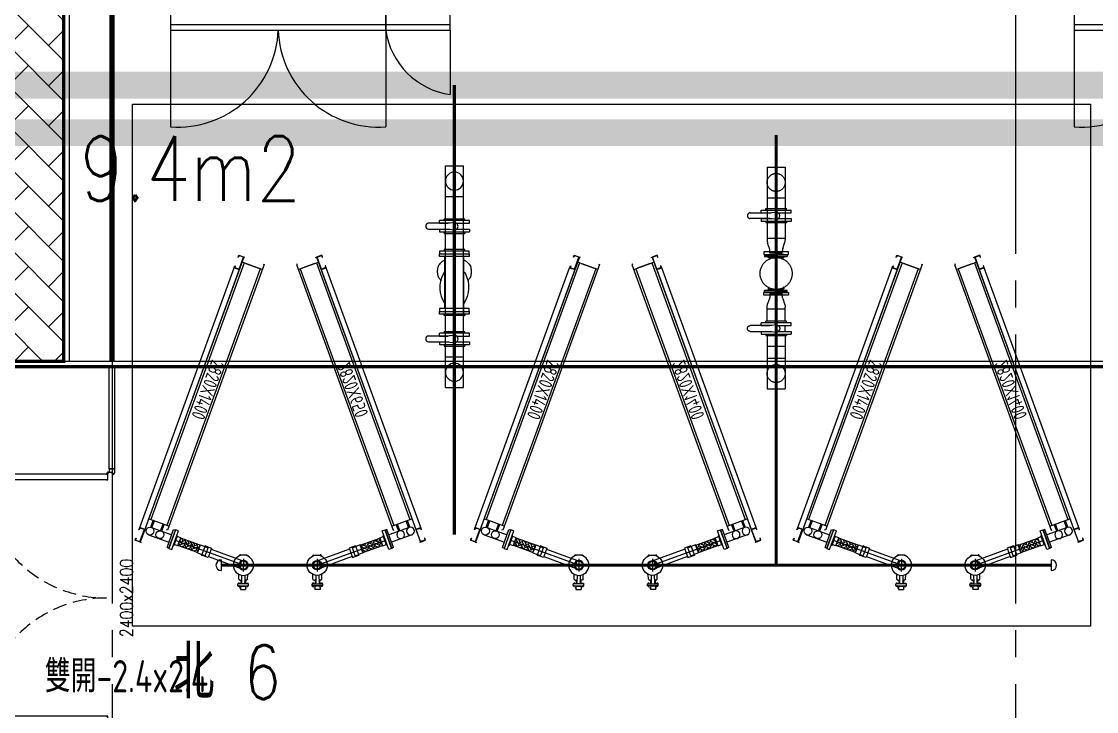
# Model space of a CAD drawing. Extents: x -18489 to 195597, y -1599 to 112111.
# Drawn here: x 7596 to 8595, y 8309 to 8951 of the extents above; entities that cross this region are included whole.
import ezdxf
from ezdxf.enums import TextEntityAlignment as Align

# ---------------------------------------------------------------- set-up
doc = ezdxf.new("R2010")
doc.units = 0
doc.header["$LTSCALE"] = 100
for name, pattern in [('188K-SM-03-F10-ARCH-PA-Y2257103$0$DASHED', [19.05, 12.7, -6.35]), ('188K-SM-07-F10-MECH-CR PIPE-Y2257103$0$XFM1Q20-200k$0$CENTER', [2, 1.25, -0.25, 0.25, -0.25]), ('X-S-FAB-L10$0$COL-CEN-LIN', [3.25, 2.5, -0.25, 0.25, -0.25])]:
    doc.linetypes.add(name, pattern=pattern)
for name, color, linetype in [('188K-SM-03-F10-ARCH-PA-Y2257103$0$K-0-Door-TXT', 53, 'Continuous'), ('188K-SM-03-F10-ARCH-PA-Y2257103$0$K-AREA', 53, 'Continuous'), ('188K-SM-03-F10-ARCH-PA-Y2257103$0$K-Divider-7.5', 53, 'Continuous'), ('188K-SM-03-F10-ARCH-PA-Y2257103$0$K-Door', 53, 'Continuous'), ('188K-SM-03-F10-ARCH-PA-Y2257103$0$K-P1S-2.5-單抗', 53, 'Continuous'), ('188K-SM-03-F10-ARCH-PA-Y2257103$0$K-P1S-4.2-單抗', 53, 'Continuous'), ('188K-SM-03-F10-ARCH-PA-Y2257103$0$K-P2D-4.2-雙抗', 53, 'Continuous'), ('188K-SM-03-F10-ARCH-PA-Y2257103$0$K-庫板天花-2.4', 53, 'Continuous'), ('188K-SM-03-F10-ELEC-EQ-Y2257103$0$E-PANEL', 255, 'Continuous'), ('188K-SM-07-F10-MECH-CR PIPE-Y2257103$0$00_AC_CHS_12℃', 4, 'Continuous'), ('188K-SM-07-F10-MECH-CR PIPE-Y2257103$0$00_AC_CHS_20℃', 3, 'Continuous'), ('188K-SM-07-F10-MECH-CR PIPE-Y2257103$0$00_DCC', 7, 'Continuous'), ('188K-SM-07-F10-MECH-CR PIPE-Y2257103$0$00_閥站分組', 1, 'Continuous'), ('188K-SM-07-F10-MECH-CR PIPE-Y2257103$0$XFM1Q20-200k$0$U-PCW-V', 2, 'Continuous'), ('X-S-FAB-L10$0$0-DIM-TXT', 8, 'Continuous'), ('X-S-FAB-L10$0$BLOCK', 8, 'Continuous'), ('X-S-FAB-L10$0$CCL', 8, 'X-S-FAB-L10$0$COL-CEN-LIN')]:
    doc.layers.add(name, color=color, linetype=linetype)
doc.styles.add('188K-SM-03-F10-ARCH-PA-Y2257103$0$14P7-XFDP10$0$AA-TXT', font='simplex.shx', dxfattribs={"width": 0.8, "bigfont": 'chineset.shx'})
doc.styles.add('188K-SM-03-F10-ARCH-PA-Y2257103$0$AA-TXT', font='isocp.shx', dxfattribs={"width": 0.8, "bigfont": 'chineset.shx'})
doc.styles.add('188K-SM-03-F10-ARCH-PA-Y2257103$0$Standard', font='txt.shx', dxfattribs={"bigfont": 'chineset.shx'})
doc.styles.add('188K-SM-03-F10-ELEC-EQ-Y2257103$0$X-F-L25-E-PDP-EQ-200K$0$AA-TXT', font='isocp.shx', dxfattribs={"bigfont": 'chineset.shx'})
doc.styles.add('188K-SM-07-F10-MECH-CR PIPE-Y2257103$0$XFM1Q20-200k$0$12P7-XCM2P10$0$AA-TXT', font='simplex.shx', dxfattribs={"bigfont": 'china.shx'})
doc.styles.add('188K-SM-07-F10-MECH-CR PIPE-Y2257103$0$XFM1Q20-200k$0$aa-txt', font='isocp.shx', dxfattribs={"bigfont": 'chineset.shx'})
doc.styles.add('X-S-FAB-L10$0$CHINA', font='simplex.shx', dxfattribs={"width": 0.75, "bigfont": 'chineset.shx'})
doc.styles.add('X-S-FAB-L10$0$Standard', font='', dxfattribs={"width": 0.8})
doc.styles.add('X-S-FAB-L10$0$TG_NOTE_TEXT', font='simplex.shx', dxfattribs={"width": 0.75, "bigfont": 'chineset.shx'})
doc.styles.get('X-S-FAB-L10$0$Standard').set_extended_font_data('Microsoft JhengHei')

# ---------------------------------------------------------------- blocks, each defined once
blk = doc.blocks.new('X-S-FAB-L10$0$FAB2-L05')
at = {"layer": 'X-S-FAB-L10$0$CCL'}
for p, q in [((-18480, 11005), (-18480, 0)), ((-17640, 11005), (-17640, 0))]:
    blk.add_line(p, q, dxfattribs=at)
blk = doc.blocks.new('X-S-FAB-L10')
at = {"layer": 'X-S-FAB-L10$0$BLOCK'}
blk.add_blockref('X-S-FAB-L10$0$FAB2-L05', (26160, -720), dxfattribs=at)
at = {"style": 'X-S-FAB-L10$0$TG_NOTE_TEXT', "width": 0.5, "flags": 1}
for p in [(7463.301, 9020), (18268.251, 8649), (11197.77, 4800.167), (16485.801, 4800.167), (25420.27, 2635), (13360, 320.001, 0), (7463.301, -33.333)]:
    blk.add_attdef('WH', text='', height=20, dxfattribs=at).set_placement(p, align=Align.BOTTOM_LEFT)
at = {"width": 0.5}
for style, p in [('X-S-FAB-L10$0$TG_NOTE_TEXT', (7585, 9020)), ('X-S-FAB-L10$0$TG_NOTE_TEXT', (18389.95, 8649)), ('X-S-FAB-L10$0$TG_NOTE_TEXT', (11117.5, 4813.5)), ('X-S-FAB-L10$0$TG_NOTE_TEXT', (16607.5, 4813.5)), ('X-S-FAB-L10$0$TG_NOTE_TEXT', (25350, 2635)), ('X-S-FAB-L10$0$Standard', (13129.375, 325.001, 0)), ('X-S-FAB-L10$0$TG_NOTE_TEXT', (7585, -20))]:
    blk.add_attdef('DESC', text='', height=10, dxfattribs=dict(at, style=style)).set_placement(p, align=Align.BOTTOM_LEFT)
for tag, style, p in [('TYPE', 'X-S-FAB-L10$0$TG_NOTE_TEXT', (7619.286, 9020)), ('NO', 'X-S-FAB-L10$0$TG_NOTE_TEXT', (7650.095, 9020)), ('TYPE', 'X-S-FAB-L10$0$TG_NOTE_TEXT', (18424.236, 8649)), ('NO', 'X-S-FAB-L10$0$TG_NOTE_TEXT', (18455.045, 8649)), ('NO', 'X-S-FAB-L10$0$TG_NOTE_TEXT', (11088.595, 4813.5)), ('TYPE', 'X-S-FAB-L10$0$TG_NOTE_TEXT', (11151.786, 4813.5)), ('TYPE', 'X-S-FAB-L10$0$TG_NOTE_TEXT', (16641.786, 4813.5)), ('NO', 'X-S-FAB-L10$0$TG_NOTE_TEXT', (16672.595, 4813.5)), ('NO', 'X-S-FAB-L10$0$TG_NOTE_TEXT', (25313, 2635)), ('TYPE', 'X-S-FAB-L10$0$TG_NOTE_TEXT', (25350, 2635)), ('NO', 'X-S-FAB-L10$0$Standard', (13100, 320.001, 0)), ('TYPE', 'X-S-FAB-L10$0$Standard', (13129.375, 320.001, 0)), ('TYPE', 'X-S-FAB-L10$0$TG_NOTE_TEXT', (7619.286, -20)), ('NO', 'X-S-FAB-L10$0$TG_NOTE_TEXT', (7650.095, -20))]:
    blk.add_attdef(tag, text='', height=10, dxfattribs=dict(at, style=style)).set_placement(p, align=Align.BOTTOM_RIGHT)
for rotation, style, p in [(180, 'X-S-FAB-L10$0$Standard', (317.625, 7480)), (180, 'X-S-FAB-L10$0$Standard', (1217.625, 7480)), (90, 'X-S-FAB-L10$0$TG_NOTE_TEXT', (24310, 3647.5)), (270, 'X-S-FAB-L10$0$TG_NOTE_TEXT', (17080, 1605))]:
    blk.add_attdef('DESC', text='', height=10, rotation=rotation, dxfattribs=dict(at, style=style)).set_placement(p, align=Align.BOTTOM_LEFT)
for tag, rotation, style, p in [('TYPE', 180, 'X-S-FAB-L10$0$Standard', (317.625, 7480)), ('NO', 180, 'X-S-FAB-L10$0$Standard', (347, 7480)), ('TYPE', 180, 'X-S-FAB-L10$0$Standard', (1217.625, 7480)), ('NO', 180, 'X-S-FAB-L10$0$Standard', (1247, 7480)), ('TYPE', 90, 'X-S-FAB-L10$0$TG_NOTE_TEXT', (24310, 3647.5)), ('NO', 90, 'X-S-FAB-L10$0$TG_NOTE_TEXT', (24310, 3610.5)), ('TYPE', 270, 'X-S-FAB-L10$0$TG_NOTE_TEXT', (17080, 1605)), ('NO', 270, 'X-S-FAB-L10$0$TG_NOTE_TEXT', (17080, 1573))]:
    blk.add_attdef(tag, text='', height=10, rotation=rotation, dxfattribs=dict(at, style=style)).set_placement(p, align=Align.BOTTOM_RIGHT)
at = {"style": 'X-S-FAB-L10$0$TG_NOTE_TEXT', "width": 0.5, "flags": 1}
for rotation, p in [(180, (43, 7480)), (180, (943, 7480)), (90, (24310, 3717.77)), (270, (17080, 1711.699))]:
    blk.add_attdef('WH', text='', height=20, rotation=rotation, dxfattribs=at).set_placement(p, align=Align.BOTTOM_LEFT)
at = {"layer": 'X-S-FAB-L10$0$0-DIM-TXT', "style": 'X-S-FAB-L10$0$CHINA', "width": 0.75}
for p in [(667.414, 7855.1, -2689.4), (22627.353, 6728.814), (25644.722, 6728.814), (24778.787, 5569.051), (1118.252, 4980), (417.801, 4594.623), (23874.84, 4355), (22927.43, 4330.122), (23749.869, 3901.367), (417.801, 3765.236), (1118.252, 3730), (417.801, 3115.79), (536.882, 2227.832), (16908.994, 1782.652), (888.445, 880.466), (16977.43, 750), (18878.841, 750), (25641.221, 553.233), (21364.03, 526.894)]:
    blk.add_attdef('HIG', text='', height=80, dxfattribs=at).set_placement(p, align=Align.MIDDLE_LEFT)
blk = doc.blocks.new('188K-SM-03-F10-ELEC-EQ-Y2257103$0$E-SWB')
at = {"color": 140}
for p, q in [((60, 90), (60, 180)), ((260, 90), (260, 180)), ((0, 90), (0, 150)), ((60, 85), (0, 85)), ((260, 85), (60, 85))]:
    blk.add_line(p, q, dxfattribs=at)
for points in [[(60, 90), (0, 90), (0, 0), (60, 0)], [(260, 90), (60, 90), (60, 0), (260, 0)]]:
    blk.add_lwpolyline(points, close=True, dxfattribs=at)
for centre, radius, start, end in [((66.67, 86.85), 93.39, 1.93207, 94.0935), ((253.33, 86.85), 93.39, 85.9065, 178.06793), ((-9.61, 80.39), 70.27, 7.8575, 82.1425)]:
    blk.add_arc(centre, radius, start, end, dxfattribs=at)
at = {"color": 140, "style": '188K-SM-03-F10-ELEC-EQ-Y2257103$0$X-F-L25-E-PDP-EQ-200K$0$AA-TXT', "width": 0.8}
blk.add_text('SWB', height=25, dxfattribs=at).set_placement((157.41, 45.44), align=Align.MIDDLE_CENTER)
blk = doc.blocks.new('188K-SM-03-F10-ELEC-EQ-Y2257103')
at = {"layer": '188K-SM-03-F10-ELEC-EQ-Y2257103$0$E-PANEL', "rotation": 180}
for p in [(7994.5, 9033), (8834.5, 9033)]:
    blk.add_blockref('188K-SM-03-F10-ELEC-EQ-Y2257103$0$E-SWB', p, dxfattribs=at)
blk = doc.blocks.new('188K-SM-07-F10-MECH-CR PIPE-Y2257103$0$XFM1P20-200k$0$005')
at = {"layer": '188K-SM-07-F10-MECH-CR PIPE-Y2257103$0$00_DCC'}
h = blk.add_hatch(dxfattribs=at)
h.set_pattern_fill('AR-HBONE', color=60, scale=0.430893, angle=360, style=0)
h.set_pattern_definition([(135, (-2258.2576, -4619.8331), (-8e-16, 2.4374981), [5.1707143, -1.7235714]), (45, (-2259.4764, -4618.6144), (-8e-16, 2.4374981), [5.1707143, -1.7235714])])
h.paths.add_polyline_path([(21.88125, -3.01625), (21.88125, 3.01625), (5.88125, 3.01625), (5.88125, -3.01625)])
edge = h.paths.add_edge_path(flags=17)
edge.add_line((21.88125, 3.01625), (21.88125, -3.01625))
at = {"layer": '188K-SM-07-F10-MECH-CR PIPE-Y2257103$0$00_DCC', "color": 60}
for p, q in [((5.88125, 3.31625), (3, 3.31625)), ((5.88125, 3.31625), (5.88125, -3.31625)), ((21.88125, 3.01625), (5.88125, 3.01625)), ((5.88125, 3.01625), (5.88125, -3.01625)), ((21.88125, 3.31625), (24.7625, 3.31625)), ((21.88125, 3.31625), (21.88125, -3.31625)), ((21.88125, 3.01625), (21.88125, -3.01625)), ((21.88125, -3.01625), (21.88125, 3.01625)), ((28.2625, 3.31625), (24.7625, 3.31625)), ((28.2625, 3.31625), (28.2625, -3.31625)), ((5.88125, -3.31625), (3, -3.31625)), ((21.88125, -3.01625), (5.88125, -3.01625)), ((21.88125, -3.31625), (28.2625, -3.31625)), ((28.2625, -3.31625), (25.38125, -3.31625))]:
    blk.add_line(p, q, dxfattribs=at)
for points in [[(0, -7.6), (0, 7.6), (2.38125, 7.6), (2.38125, -7.6), (0, -7.6)], [(2.38125, 3.8975), (3, 3.8975), (3, -3.8975), (2.38125, -3.8975)]]:
    blk.add_lwpolyline(points, dxfattribs=at)
blk = doc.blocks.new('188K-SM-07-F10-MECH-CR PIPE-Y2257103$0$DCC_配管')
at = {"layer": '188K-SM-07-F10-MECH-CR PIPE-Y2257103$0$00_DCC', "color": 60}
for p, q in [((-64.6, 32.32, 0), (-64.61, 32.32, 0)), ((-63.2, 32.48, 0), (-58.33, 28.64, 0)), ((-71.24, 26.73, 0), (-62.06, 19.48, 0)), ((-63.02, 27.7, 0), (-70.28, 18.51, 0)), ((-66.65, 23.11, 0), (-3.17, 1.1)), ((-33.99, 15.66), (-65.45, 26.55, 0)), ((-58.16, 27.23, 0), (-58.16, 27.23, 0)), ((-82.43, 11.23, 0), (-81.37, 12.58, 0)), ((-74.54, 5, 0), (-82.43, 11.23, 0)), ((-82.36, 10.51, 0), (-82.1, 10.83, 0)), ((-81.66, 9.81, 0), (-82.32, 10.34, 0)), ((-82.14, 10.34, 0), (-81.89, 10.66, 0)), ((-81.7, 9.99, 0), (-81.45, 10.31, 0)), ((-81.48, 9.82, 0), (-81.23, 10.13, 0)), ((-81.37, 12.58, 0), (-73.47, 6.34, 0)), ((-80.65, 12.67, 0), (-80.9, 12.35, 0)), ((-80.43, 12.5, 0), (-80.68, 12.18, 0)), ((-79.81, 12.15, 0), (-80.47, 12.67, 0)), ((-79.99, 12.15, 0), (-80.24, 11.83, 0)), ((-79.77, 11.98, 0), (-80.02, 11.66, 0)), ((-76.96, 13.5, 0), (-79.06, 10.84, 0)), ((-73.6, 16.72, 0), (-78, 11.14, 0)), ((-77.84, 15.55, 0), (-75.14, 18.98, 0)), ((-77.68, 14.15, 0), (-77.2, 13.77, 0)), ((-73.6, 10.85, 0), (-75.7, 8.18, 0)), ((-71.25, 14.87, 0), (-75.63, 9.32, 0)), ((-72.8, 10.3, 0), (-73.28, 10.68, 0)), ((-71.4, 10.47, 0), (-68.69, 13.89, 0)), ((-36.38, 8.77), (-67.65, 19.59, 0)), ((-80.7, 9.11, 0), (-82.52, 6.8, 0)), ((-78.82, 3.89, 0), (-82.52, 6.8, 0)), ((-82.19, 8.1, 0), (-81.89, 8.5, 0)), ((-81.76, 7.76, 0), (-82.19, 8.1, 0)), ((-81.45, 8.15, 0), (-81.89, 8.5, 0)), ((-77, 6.19, 0), (-80.7, 9.11, 0)), ((-79.35, 8.8, 0), (-79.72, 8.34, 0)), ((-77, 6.19, 0), (-78.82, 3.89, 0)), ((-78.07, 4.85, 0), (-77.63, 4.5, 0)), ((-77.61, 7.43, 0), (-77.98, 6.96, 0)), ((-77.76, 5.24, 0), (-77.32, 4.89, 0)), ((-77.63, 4.5, 0), (-77.32, 4.89, 0)), ((-76.13, 5.6, 0), (-75.88, 5.92, 0)), ((-76.09, 5.42, 0), (-75.43, 4.9, 0)), ((-75.91, 5.42, 0), (-75.66, 5.74, 0)), ((-75.47, 5.08, 0), (-75.22, 5.4, 0)), ((-75.25, 4.9, 0), (-75, 5.22, 0)), ((-74.43, 7.76, 0), (-74.68, 7.44, 0)), ((-74.54, 5, 0), (-73.47, 6.34, 0)), ((-74.21, 7.58, 0), (-74.46, 7.26, 0)), ((-74.25, 7.76, 0), (-73.59, 7.24, 0)), ((-73.77, 7.24, 0), (-74.02, 6.92, 0)), ((-73.55, 7.06, 0), (-73.8, 6.74, 0)), ((1.2, 3.45), (-1.2, -3.45))]:
    blk.add_line(p, q, dxfattribs=at)
at = {"layer": '188K-SM-07-F10-MECH-CR PIPE-Y2257103$0$00_DCC', "color": 60, "elevation": 0}
for points in [[(-27.62, 14.58), (-33.64, 16.67), (-36.73, 7.76), (-30.71, 5.67)], [(-28.33, 14.83), (-27.62, 14.58), (-30.71, 5.67), (-31.42, 5.91)]]:
    blk.add_lwpolyline(points, dxfattribs=at)
at = {"layer": '188K-SM-07-F10-MECH-CR PIPE-Y2257103$0$00_DCC', "color": 60}
for centre, radius in [((-66.65, 23.1, 0), 9.44), ((-66.65, 23.11, 0), 4.44), ((-66.65, 23.11, 0), 3.65)]:
    blk.add_circle(centre, radius, dxfattribs=at)
for centre, radius, start, end in [((-63.82, 31.7, 0), 1, 51.70966, 141.70966), ((-65.31, 24.87, 0), 2.22, 232.78899, 50.63033), ((-58.95, 27.85, 0), 1, 321.70966, 51.70966), ((-82.23, 10.45, 0), 0.143, 154.39004, 309.02928), ((-82.23, 10.89, 0), 0.143, 334.39004, 51.70966), ((-81.73, 10.39, 0), 0.406, 188.10684, 275.31248), ((-82.01, 10.72, 0), 0.143, 334.39004, 129.02928), ((-81.85, 10.25, 0), 0.406, 8.10684, 95.31248), ((-81.36, 10.2, 0), 0.143, 334.39004, 129.02928), ((-81.14, 10.02, 0), 0.143, 51.70966, 129.02928), ((-80.99, 12.46, 0), 0.143, 231.70966, 309.02928), ((-80.77, 12.29, 0), 0.143, 154.39004, 309.02928), ((-80.28, 12.23, 0), 0.406, 188.10684, 275.31248), ((-80.56, 12.56, 0), 0.143, 334.39004, 129.02928), ((-80.39, 12.09, 0), 0.406, 8.10684, 95.31248), ((-80.11, 11.77, 0), 0.143, 154.39004, 309.02928), ((-79.89, 11.59, 0), 0.143, 154.39004, 231.70966), ((-79.9, 12.04, 0), 0.143, 334.39004, 129.02928), ((-78.76, 11.79, 0), 1, 231.70966, 321.70966), ((-77.06, 14.93, 0), 1, 141.70966, 231.70966), ((-77.82, 12.98, 0), 1, 321.70966, 51.70966), ((-73.9, 9.89, 0), 1, 51.70966, 141.70966), ((-72.18, 11.09, 0), 1, 231.70966, 321.70966), ((-81.57, 9.93, 0), 0.143, 154.39004, 309.02928), ((-76, 5.54, 0), 0.143, 154.39004, 309.02928), ((-76.01, 5.98, 0), 0.143, 334.39004, 51.70966), ((-75.51, 5.48, 0), 0.406, 188.10684, 275.31248), ((-75.79, 5.8, 0), 0.143, 334.39004, 129.02928), ((-74.84, 8.7, 0), 1, 141.70966, 231.70966), ((-75.62, 5.34, 0), 0.406, 8.10684, 95.31248), ((-75.35, 5.01, 0), 0.143, 154.39004, 309.02928), ((-75.13, 5.28, 0), 0.143, 334.39004, 129.02928), ((-74.91, 5.11, 0), 0.143, 51.70966, 129.02928), ((-74.77, 7.55, 0), 0.143, 231.70966, 309.02928), ((-74.55, 7.38, 0), 0.143, 154.39004, 309.02928), ((-74.06, 7.32, 0), 0.406, 188.10684, 275.31248), ((-74.34, 7.65, 0), 0.143, 334.39004, 129.02928), ((-74.17, 7.18, 0), 0.406, 8.10684, 95.31248), ((-73.89, 6.86, 0), 0.143, 154.39004, 309.02928), ((-73.67, 6.68, 0), 0.143, 154.39004, 231.70966), ((-73.68, 7.12, 0), 0.143, 334.39004, 129.02928)]:
    blk.add_arc(centre, radius, start, end, dxfattribs=at)
at = {"layer": '188K-SM-07-F10-MECH-CR PIPE-Y2257103$0$00_DCC', "color": 60, "xscale": 1.210111893907765, "yscale": 1.210111893907765, "zscale": 1.210111893907765, "rotation": 160.8548292855056}
blk.add_blockref('188K-SM-07-F10-MECH-CR PIPE-Y2257103$0$XFM1P20-200k$0$005', (0, 0), dxfattribs=at)
blk = doc.blocks.new('188K-SM-07-F10-MECH-CR PIPE-Y2257103$0$DCC-3_2.82x0.65')
at = {"layer": '188K-SM-07-F10-MECH-CR PIPE-Y2257103$0$00_DCC'}
for p, q in [((-0.68, -1.88), (0, 0)), ((0, 0), (4.7, -1.71)), ((-4.28, -11.75), (-3.59, -9.87)), ((-3.29, -9.98), (-3.87, -11.55)), ((-3.59, -9.87), (-3.29, -9.98)), ((-0.38, -1.99), (-0.68, -1.88)), ((0.19, -0.41), (-0.38, -1.99)), ((4.29, -1.9), (0.19, -0.41)), ((0.23, -13.05), (4.29, -1.9)), ((4.7, -1.71), (0.42, -13.46)), ((-4.32, -11.73), (0.37, -13.44)), ((0.42, -13.46), (-4.28, -11.75)), ((-3.87, -11.55), (0.23, -13.05)), ((-92.85, -255.13), (-92.17, -253.25)), ((-92.55, -255.24), (-92.85, -255.13)), ((-91.98, -253.66), (-92.55, -255.24)), ((-87.47, -254.96), (-92.17, -253.25)), ((-92.17, -253.25), (-87.47, -254.96)), ((-87.88, -255.15), (-91.98, -253.66)), ((-91.94, -266.3), (-87.88, -255.15)), ((-87.47, -254.96), (-91.75, -266.71)), ((-96.44, -265), (-95.76, -263.12)), ((-91.75, -266.71), (-96.44, -265)), ((-95.46, -263.23), (-96.03, -264.8)), ((-96.03, -264.8), (-91.94, -266.3)), ((-95.76, -263.12), (-95.46, -263.23))]:
    blk.add_line(p, q, dxfattribs=at)
at = {"layer": '188K-SM-07-F10-MECH-CR PIPE-Y2257103$0$00_DCC', "color": 24}
for p, q in [((4.71, -1.71), (-91.75, -266.71)), ((-91.75, -266.71), (-90.81, -267.05))]:
    blk.add_line(p, q, dxfattribs=at)
at = {"layer": '188K-SM-07-F10-MECH-CR PIPE-Y2257103$0$00_DCC', "color": 40}
for p, q in [((4.88, -7.1), (-81.99, -245.78)), ((23.5, -8.56), (-66.45, -255.7)), ((21.79, -13.26), (3, -6.41)), ((21.79, -13.26), (3, -6.41)), ((5.65, -2.06), (4.71, -1.71)), ((6.38, -7.65), (18.4, -12.03)), ((22.56, -8.22), (23.5, -8.56)), ((19.91, -12.57), (-66.96, -251.26)), ((-65.08, -251.94), (-83.87, -245.1)), ((-81.92, -252.88), (-79.64, -246.64)), ((-80.79, -253.3), (-78.52, -247.05)), ((-81.36, -253.09), (-62.47, -259.97)), ((-72.71, -256.24), (-70.43, -249.99)), ((-71.58, -256.65), (-69.31, -250.4)), ((-66.45, -255.7), (-67.39, -255.36)), ((-66.72, -271.62), (-60.72, -255.18)), ((-65.02, -272.24), (-59.03, -255.8)), ((-60.72, -255.18), (-59.03, -255.8)), ((-83.85, -259.95), (-64.97, -266.83)), ((-66.72, -271.62), (-65.02, -272.24))]:
    blk.add_line(p, q, dxfattribs=at)
at = {"layer": '188K-SM-07-F10-MECH-CR PIPE-Y2257103$0$00_DCC', "color": 3}
for p, q in [((-92.17, -253.25), (-4.32, -11.73)), ((0.37, -13.44), (-87.47, -254.96))]:
    blk.add_line(p, q, dxfattribs=at)
at = {"layer": '188K-SM-07-F10-MECH-CR PIPE-Y2257103$0$00_DCC'}
blk.add_lwpolyline([(-0.83, -1.82), (-0.68, -1.88)], dxfattribs=at)
at = {"layer": '188K-SM-07-F10-MECH-CR PIPE-Y2257103$0$00_DCC', "color": 40}
for centre in [(-82.61, -256.52), (-73.4, -259.87)]:
    blk.add_circle(centre, 3.65, dxfattribs=at)
at = {"layer": '188K-SM-07-F10-MECH-CR PIPE-Y2257103$0$00_DCC', "xscale": -1, "rotation": 320.8337698537623}
blk.add_blockref('188K-SM-07-F10-MECH-CR PIPE-Y2257103$0$DCC_配管', (-62.03, -264.02), dxfattribs=at)
at = {"layer": '188K-SM-07-F10-MECH-CR PIPE-Y2257103$0$00_DCC', "color": 40, "style": '188K-SM-07-F10-MECH-CR PIPE-Y2257103$0$XFM1Q20-200k$0$aa-txt', "width": 0.8}
blk.add_text('2820X650', height=12.5, rotation=249.97894, dxfattribs=at).set_placement((-28.8, -125.26), align=Align.MIDDLE)
blk = doc.blocks.new('188K-SM-07-F10-MECH-CR PIPE-Y2257103$0$DCC-2_2.82x1.4')
at = {"layer": '188K-SM-07-F10-MECH-CR PIPE-Y2257103$0$00_DCC', "color": 4}
for p, q in [((278.05, 32.11), (260.55, 32.11)), ((260.55, 30.31), (260.55, 32.11)), ((278.05, 30.31), (260.55, 30.31)), ((265.65, 10.21), (265.65, 30.31)), ((272.95, 10.21), (272.95, 30.31)), ((278.05, 30.31), (278.05, 32.11)), ((0, 25.01), (263, 25.11)), ((0, 24.01), (0, 25.01)), ((5, 25.01), (5, 5.01)), ((5, 25.01), (5, 5.01)), ((5, 23.01), (259, 23.11)), ((5, 8.61), (5, 21.41)), ((259, 25.11), (259, 5.11)), ((265.65, 20.61), (259, 20.61)), ((263, 25.11), (263, 24.11)), ((265.65, 19.41), (259, 19.41)), ((265.65, 10.81), (259, 10.81)), ((0, 6.01), (0, 5.01)), ((5, 7.01), (259, 7.11)), ((265.65, 9.61), (259, 9.61))]:
    blk.add_line(p, q, dxfattribs=at)
at = {"layer": '188K-SM-07-F10-MECH-CR PIPE-Y2257103$0$00_DCC', "color": 24}
for p, q in [((0, 5.01), (282, 5.11)), ((282, 5.11), (282, 6.11))]:
    blk.add_line(p, q, dxfattribs=at)
at = {"layer": '188K-SM-07-F10-MECH-CR PIPE-Y2257103$0$00_DCC'}
for p, q in [((0, 0), (0, 5)), ((0, 5), (12.5, 5)), ((2, 0), (0, 0)), ((12.18, 4.68), (0.32, 4.68)), ((0.32, 4.68), (0.32, 0.32)), ((0.32, 0.32), (2, 0.32)), ((2, 0.32), (2, 0)), ((10.5, 0), (10.5, 0.32)), ((10.5, 0.32), (12.18, 0.32)), ((12.5, 0), (10.5, 0)), ((12.18, 0.32), (12.18, 4.68)), ((12.5, 5), (12.5, 0)), ((12.5, -0.05), (12.5, 4.95)), ((269.5, 5.11), (269.5, 0.11)), ((269.5, 0.11), (269.5, 5.11)), ((269.5, 5.11), (282, 5.11)), ((271.5, 0.11), (269.5, 0.11)), ((281.68, 4.79), (269.82, 4.79)), ((269.82, 4.79), (269.82, 0.43)), ((269.82, 0.43), (271.5, 0.43)), ((271.5, 0.43), (271.5, 0.11)), ((280, 0.11), (280, 0.43)), ((280, 0.43), (281.68, 0.43)), ((282, 0.11), (280, 0.11)), ((281.68, 0.43), (281.68, 4.79)), ((282, 5.11), (282, 0.11))]:
    blk.add_line(p, q, dxfattribs=at)
at = {"layer": '188K-SM-07-F10-MECH-CR PIPE-Y2257103$0$00_DCC', "color": 3}
for p, q in [((12.5, 4.95), (269.5, 5.11)), ((269.5, 0.11), (12.5, -0.05))]:
    blk.add_line(p, q, dxfattribs=at)
at = {"layer": '188K-SM-07-F10-MECH-CR PIPE-Y2257103$0$00_DCC'}
blk.add_lwpolyline([(2, -0.16), (2, 0)], dxfattribs=at)
at = {"layer": '188K-SM-07-F10-MECH-CR PIPE-Y2257103$0$00_DCC', "color": 4}
for centre in [(269.3, 20.01), (269.3, 10.21)]:
    blk.add_circle(centre, 3.65, dxfattribs=at)
at = {"layer": '188K-SM-07-F10-MECH-CR PIPE-Y2257103$0$00_DCC', "xscale": -1, "rotation": 70.85482928510031}
blk.add_blockref('188K-SM-07-F10-MECH-CR PIPE-Y2257103$0$DCC_配管', (269.3, 32.11), dxfattribs=at)
at = {"layer": '188K-SM-07-F10-MECH-CR PIPE-Y2257103$0$00_DCC', "color": 4, "style": '188K-SM-07-F10-MECH-CR PIPE-Y2257103$0$XFM1Q20-200k$0$aa-txt', "width": 0.8}
blk.add_text('2820X1400', height=12.5, rotation=360, dxfattribs=at).set_placement((127.55, 15.83), align=Align.MIDDLE)
blk = doc.blocks.new('188K-SM-07-F10-MECH-CR PIPE-Y2257103$0$XFM1Q20-200k$0$BV-150V-T1')
at = {"color": 0, "linetype": 'ByBlock'}
for p, q in [((-2.7, 13.97), (-5.24, 13.97)), ((-5.24, -13.97), (-5.24, 13.97)), ((2.7, 13.97), (5.24, 13.97)), ((5.24, 13.97), (5.24, -13.97)), ((-5.24, 9.6), (-6.67, 9.6)), ((-6.67, -9.6), (-6.67, 9.6)), ((5.24, 9.6), (6.67, 9.6)), ((6.67, 9.6), (6.67, -9.6)), ((-5.24, -9.6), (-6.67, -9.6)), ((2.7, -8.41), (-2.7, -8.41)), ((5.24, -9.6), (6.67, -9.6)), ((-2.7, -13.97), (-5.24, -13.97)), ((2.7, -13.97), (5.24, -13.97))]:
    blk.add_line(p, q, dxfattribs=at)
blk.add_lwpolyline([(-2.67, 7.5), (-2.67, 24.03, -1), (2.67, 24.03), (2.67, 7.68, 0.028765), (2.87, 4.24), (3.32, 0.29, -1.044614), (-3.34, 0), (-2.87, 4.06, 0.028765)], format="xyb", close=True, dxfattribs=at)
for points in [[(-2.7, 13.97), (-2.7, 6.15)], [(2.7, 13.97), (2.7, 6.33)], [(-2.7, -1.96), (-2.7, -13.97)], [(2.7, -1.96), (2.7, -13.97)]]:
    blk.add_lwpolyline(points, dxfattribs=at)
blk = doc.blocks.new('188K-SM-07-F10-MECH-CR PIPE-Y2257103$0$XFM1Q20-200k$0$YS-06-B')
at = {"layer": '188K-SM-07-F10-MECH-CR PIPE-Y2257103$0$XFM1Q20-200k$0$U-PCW-V', "color": 0}
for p, q in [((54.97, 8.89), (6.86, 8.89)), ((54.97, -8.89), (6.86, -8.89))]:
    blk.add_line(p, q, dxfattribs=at)
for points in [[(3.97, -13.85), (1.43, -13.85), (1.43, 13.85), (3.97, 13.85), (3.97, -13.85)], [(3.97, -13.85), (6.51, -13.85), (6.51, 13.85), (3.97, 13.85), (3.97, -13.85)], [(57.51, -13.85), (54.97, -13.85), (54.97, 13.85), (57.51, 13.85), (57.51, -13.85)], [(57.51, -13.85), (60.05, -13.85), (60.05, 13.85), (57.51, 13.85), (57.51, -13.85)], [(1.43, -9.6), (0, -9.6), (0, 9.6), (1.43, 9.6)], [(60.05, -9.6), (61.48, -9.6), (61.48, 9.6), (60.05, 9.6)]]:
    blk.add_lwpolyline(points, dxfattribs=at)
for points in [[(18.6, 15.46, 0.133256), (14.63, 14.38, 0.106756), (10.87, 10.93, 0.036777), (9.64, 8.89, 0.036777)], [(28.76, 12.49, 0.064337), (26.31, 14.38, 0.133256), (22.34, 15.46)], [(9.64, -8.89, 0.036777), (10.87, -10.93, 0.106756), (14.63, -14.38, 0.133256), (18.6, -15.46)], [(22.34, -15.46, 0.133256), (26.31, -14.38, 0.064337), (28.76, -12.49, 0.064337)]]:
    blk.add_lwpolyline(points, format="xyb", dxfattribs=at)
for centre, radius, start, end in [((20.47, 4.27), 11.34, 80.52454, 99.47546), ((29.03, 0), 12.06, 121.76927, 132.51728), ((35.18, -14.34), 27.59, 57.36976, 116.9234), ((29.03, 0), 12.06, 227.48272, 238.23073), ((35.18, 14.34), 27.59, 243.0766, 302.63024), ((20.47, -4.27), 11.34, 260.52454, 279.47546)]:
    blk.add_arc(centre, radius, start, end, dxfattribs=at)
blk = doc.blocks.new('188K-SM-07-F10-MECH-CR PIPE-Y2257103$0$DCC-閥站(入)')
at = {"layer": '188K-SM-07-F10-MECH-CR PIPE-Y2257103$0$00_DCC', "color": 4}
for p, q in [((-8.41, 206.26, 0), (-8.41, 0, 0)), ((-8.41, 206.26), (8.41, 206.26)), ((8.41, 206.26, 0), (8.41, 0, 0)), ((-8.41, 177.68), (8.41, 177.68)), ((8.41, 112.03, 0), (8.41, 140.61, 0)), ((-8.41, 28.58), (8.41, 28.58)), ((-8.41, 0), (8.41, 0))]:
    blk.add_line(p, q, dxfattribs=at)
at = {"layer": '188K-SM-07-F10-MECH-CR PIPE-Y2257103$0$00_DCC', "color": 4, "linetype": '188K-SM-07-F10-MECH-CR PIPE-Y2257103$0$XFM1Q20-200k$0$CENTER'}
blk.add_line((0, 0, 0), (0, 206.26, 0), dxfattribs=at)
at = {"layer": '188K-SM-07-F10-MECH-CR PIPE-Y2257103$0$00_DCC', "color": 4}
for centre in [(0, 191.97), (0, 14.29)]:
    blk.add_circle(centre, 8.41, dxfattribs=at)
at = {"layer": '188K-SM-07-F10-MECH-CR PIPE-Y2257103$0$00_DCC', "color": 4, "rotation": 90}
for name, p in [('188K-SM-07-F10-MECH-CR PIPE-Y2257103$0$XFM1Q20-200k$0$BV-150V-T1', (0, 161.01)), ('188K-SM-07-F10-MECH-CR PIPE-Y2257103$0$XFM1Q20-200k$0$YS-06-B', (0, 77.87)), ('188K-SM-07-F10-MECH-CR PIPE-Y2257103$0$XFM1Q20-200k$0$BV-150V-T1', (0, 56.2))]:
    blk.add_blockref(name, p, dxfattribs=at)
blk = doc.blocks.new('188K-SM-07-F10-MECH-CR PIPE-Y2257103$0$XFM1Q20-200k$0$R6-4')
at = {"layer": '188K-SM-07-F10-MECH-CR PIPE-Y2257103$0$00_DCC', "color": 60}
for p, q in [((-5.72, 0), (-5.72, -1.01)), ((-5.72, 0), (5.72, 0)), ((-6.22, -4.15), (-7.91, -9.27)), ((5.72, 0), (5.72, -1.01)), ((6.22, -4.15), (7.91, -9.27)), ((-8.41, -13.97), (-8.41, -12.4)), ((8.41, -13.97), (-8.41, -13.97)), ((8.41, -13.97), (8.41, -12.4))]:
    blk.add_line(p, q, dxfattribs=at)
for centre, start, end in [((1.59, -12.4), 161.73209, 180), ((-15.72, -1.01), 341.73209, 0), ((15.72, -1.01), 180, 198.26791), ((-1.59, -12.4), 0, 18.26791)]:
    blk.add_arc(centre, 10, start, end, dxfattribs=at)
blk = doc.blocks.new('188K-SM-07-F10-MECH-CR PIPE-Y2257103$0$DCC-閥站(出)')
at = {"layer": '188K-SM-07-F10-MECH-CR PIPE-Y2257103$0$00_DCC', "color": 60, "linetype": '188K-SM-07-F10-MECH-CR PIPE-Y2257103$0$XFM1Q20-200k$0$CENTER'}
for p, q in [((-8.41, 206.26, 0), (-8.41, 140.24, 0)), ((-8.41, 206.26, 0), (8.41, 206.26, 0)), ((0, 0), (0, 206.26, 0)), ((8.41, 206.26, 0), (8.41, 140.24, 0)), ((-8.41, 177.68, 0), (8.41, 177.68, 0)), ((-10.79, 124.72, 0), (-0.29, 124.72, 0)), ((-10.79, 124.72, 0), (-10.79, 123.22, 0)), ((-10.79, 123.22, 0), (-0.29, 123.22, 0)), ((-10.69, 123.12, 0), (-10.79, 123.22, 0)), ((-0.29, 123.12, 0), (-10.69, 123.12, 0)), ((-7.84, 124.92, 0), (-0.29, 124.92, 0)), ((-7.84, 124.72, 0), (-7.84, 124.92, 0)), ((-7.29, 122.11, 0), (-7.29, 122.92, 0)), ((-6.69, 121.93, 0), (-0.29, 121.93, 0)), ((7.26, 124.92, 0), (-0.29, 124.92, 0)), ((10.21, 124.72, 0), (-0.29, 124.72, 0)), ((10.21, 123.22, 0), (-0.29, 123.22, 0)), ((-0.29, 123.12, 0), (10.11, 123.12, 0)), ((6.71, 121.93, 0), (-0.29, 121.93, 0)), ((6.71, 121.93, 0), (6.71, 122.92, 0)), ((7.26, 124.72, 0), (7.26, 124.92, 0)), ((10.11, 123.12, 0), (10.21, 123.22, 0)), ((10.21, 124.72, 0), (10.21, 123.22, 0)), ((-10.69, 91.52, 0), (-10.79, 91.42, 0)), ((-10.79, 91.42, 0), (-0.29, 91.42, 0)), ((-10.79, 89.92, 0), (-10.79, 91.42, 0)), ((-0.29, 91.52, 0), (-10.69, 91.52, 0)), ((-7.29, 93.01, 0), (-7.29, 91.72, 0)), ((6.71, 92.52, 0), (-7.29, 92.52, 0)), ((-0.29, 91.52, 0), (10.11, 91.52, 0)), ((10.21, 91.42, 0), (-0.29, 91.42, 0)), ((6.71, 92.52, 0), (6.71, 91.72, 0)), ((10.11, 91.52, 0), (10.21, 91.42, 0)), ((10.21, 89.92, 0), (10.21, 91.42, 0)), ((-10.79, 89.92, 0), (-0.29, 89.92, 0)), ((-7.84, 89.92, 0), (-7.84, 89.72, 0)), ((-7.84, 89.72, 0), (-0.29, 89.72, 0)), ((10.21, 89.92, 0), (-0.29, 89.92, 0)), ((7.26, 89.72, 0), (-0.29, 89.72, 0)), ((7.26, 89.92, 0), (7.26, 89.72, 0)), ((-8.41, 62.58, 0), (-8.41, 74.04, 0)), ((8.41, 62.58, 0), (8.41, 74.04, 0)), ((-8.41, 49.53, 0), (-8.41, 0, 0)), ((8.41, 49.53, 0), (8.41, 0, 0)), ((8.4, 39.53, 0), (-8.4, 39.53, 0)), ((-8.41, 28.57, 0), (8.41, 28.57, 0)), ((-8.41, 0, 0), (8.41, 0, 0))]:
    blk.add_line(p, q, dxfattribs=at)
at = {"layer": '188K-SM-07-F10-MECH-CR PIPE-Y2257103$0$00_DCC', "color": 60, "linetype": '188K-SM-07-F10-MECH-CR PIPE-Y2257103$0$XFM1Q20-200k$0$CENTER', "elevation": 0}
for points in [[(-11.43, 124.92), (11.43, 124.92), (11.43, 127.3), (-11.43, 127.3)], [(-11.43, 89.67), (11.43, 89.67), (11.43, 87.29), (-11.43, 87.29)]]:
    blk.add_lwpolyline(points, close=True, dxfattribs=at)
at = {"layer": '188K-SM-07-F10-MECH-CR PIPE-Y2257103$0$00_DCC', "color": 60, "linetype": '188K-SM-07-F10-MECH-CR PIPE-Y2257103$0$XFM1Q20-200k$0$CENTER'}
for centre, radius in [((0, 191.97, 0), 8.41), ((0, 107.32, 0), 14.88), ((0, 14.29, 0), 8.41)]:
    blk.add_circle(centre, radius, dxfattribs=at)
for centre, radius, start, end in [((-7.49, 122.92, 0), 0.2, 0, 90), ((-7.41, 120.62, 0), 1.5, 45, 85.36093), ((-7.46, 120.67, 0), 1.5, 345, 45), ((7.46, 120.67, 0), 1.5, 135, 195), ((7.41, 120.62, 0), 1.5, 94.63907, 135), ((6.91, 122.92, 0), 0.2, 90, 180), ((-7.49, 91.72, 0), 0.2, 270, 0), ((-8.4, 94.02, 0), 1.5, 317.6297, 21.32321), ((6.91, 91.72, 0), 0.2, 180, 270), ((8.4, 94.02, 0), 1.5, 158.67679, 222.3703)]:
    blk.add_arc(centre, radius, start, end, dxfattribs=at)
for name, p, rotation in [('188K-SM-07-F10-MECH-CR PIPE-Y2257103$0$XFM1Q20-200k$0$BV-150V-T1', (0, 161.01, 0), 90), ('188K-SM-07-F10-MECH-CR PIPE-Y2257103$0$XFM1Q20-200k$0$R6-4', (0, 126.3, 0), 180)]:
    blk.add_blockref(name, p, dxfattribs=dict(at, rotation=rotation))
at = {"layer": '188K-SM-07-F10-MECH-CR PIPE-Y2257103$0$00_DCC', "color": 60, "linetype": '188K-SM-07-F10-MECH-CR PIPE-Y2257103$0$XFM1Q20-200k$0$CENTER', "xscale": -1}
blk.add_blockref('188K-SM-07-F10-MECH-CR PIPE-Y2257103$0$XFM1Q20-200k$0$R6-4', (0, 88.29, 0), dxfattribs=at)
at = {"layer": '188K-SM-07-F10-MECH-CR PIPE-Y2257103$0$00_DCC', "color": 60, "linetype": '188K-SM-07-F10-MECH-CR PIPE-Y2257103$0$XFM1Q20-200k$0$CENTER', "xscale": -1, "rotation": 90}
blk.add_blockref('188K-SM-07-F10-MECH-CR PIPE-Y2257103$0$XFM1Q20-200k$0$BV-150V-T1', (0, 56.2, 0), dxfattribs=at)
blk = doc.blocks.new('188K-SM-07-F10-MECH-CR PIPE-Y2257103')
at = {"layer": '188K-SM-07-F10-MECH-CR PIPE-Y2257103$0$00_AC_CHS_12℃', "ltscale": 1000, "const_width": 25}
blk.add_lwpolyline([(1851.868, 8891.806), (17554.694, 8891.806), (17554.694, 8533.781), (18869.339, 8533.781), (18869.339, 8210.953), (19145.512, 8210.953), (19145.512, 7193.101), (21593.159, 7193.101), (21593.159, 6074.065)], dxfattribs=at)
at = {"layer": '188K-SM-07-F10-MECH-CR PIPE-Y2257103$0$00_AC_CHS_12℃', "ltscale": 1000, "const_width": 3, "elevation": 0}
blk.add_lwpolyline([(7998.311, 8474.001), (7998.311, 8891.806)], dxfattribs=at)
at = {"layer": '188K-SM-07-F10-MECH-CR PIPE-Y2257103$0$00_AC_CHS_20℃', "ltscale": 1000}
for p, q in [((7781.578, 8450.476, 0), (7781.578, 8440.476, 0)), ((8553.154, 8450.476, 0), (8553.154, 8440.476, 0))]:
    blk.add_line(p, q, dxfattribs=at)
at = {"layer": '188K-SM-07-F10-MECH-CR PIPE-Y2257103$0$00_AC_CHS_20℃', "ltscale": 1000, "const_width": 25}
blk.add_lwpolyline([(1851.868, 8847.601), (17514.253, 8847.601), (17514.253, 8489.576), (18832.722, 8489.576), (18832.722, 8166.748), (19093.353, 8166.748), (19093.353, 7148.896), (21554.57, 7148.896), (21554.57, 6074.065)], dxfattribs=at)
at = {"layer": '188K-SM-07-F10-MECH-CR PIPE-Y2257103$0$00_AC_CHS_20℃', "ltscale": 1000, "const_width": 3, "elevation": 0}
for points in [[(8297.411, 8845.407), (8297.411, 8445.477)], [(7781.578, 8445.476), (8553.154, 8445.476)]]:
    blk.add_lwpolyline(points, dxfattribs=at)
at = {"layer": '188K-SM-07-F10-MECH-CR PIPE-Y2257103$0$00_AC_CHS_20℃', "ltscale": 1000}
for centre, start, end in [((7781.578, 8445.476, 0), 90, 270), ((8553.154, 8445.476, 0), 270, 90)]:
    blk.add_arc(centre, 5, start, end, dxfattribs=at)
at = {"layer": '188K-SM-07-F10-MECH-CR PIPE-Y2257103$0$00_閥站分組', "ltscale": 1000}
blk.add_lwpolyline([(7698.947, 8873.925), (8589.553, 8873.925), (8589.553, 8388.772), (7698.947, 8388.772)], close=True, dxfattribs=at)
at = {"layer": '188K-SM-07-F10-MECH-CR PIPE-Y2257103$0$00_DCC', "xscale": -1}
for name, p, rotation in [('188K-SM-07-F10-MECH-CR PIPE-Y2257103$0$DCC-閥站(入)', (7998.311, 8816.822, 0), 180), ('188K-SM-07-F10-MECH-CR PIPE-Y2257103$0$DCC-2_2.82x1.4', (8186.755, 8733.694), 110.021059431338), ('188K-SM-07-F10-MECH-CR PIPE-Y2257103$0$DCC-2_2.82x1.4', (8486.643, 8733.694), 110.021059431338)]:
    blk.add_blockref(name, p, dxfattribs=dict(at, rotation=rotation))
at = {"layer": '188K-SM-07-F10-MECH-CR PIPE-Y2257103$0$00_DCC', "color": 4}
blk.add_blockref('188K-SM-07-F10-MECH-CR PIPE-Y2257103$0$DCC-閥站(出)', (8297.411, 8609.337, 0), dxfattribs=at)
at = {"layer": '188K-SM-07-F10-MECH-CR PIPE-Y2257103$0$00_DCC', "rotation": 249.978940568662}
for p in [(7797.914, 8733.694), (8109.755, 8733.694), (8409.643, 8733.694)]:
    blk.add_blockref('188K-SM-07-F10-MECH-CR PIPE-Y2257103$0$DCC-2_2.82x1.4', p, dxfattribs=at)
at = {"layer": '188K-SM-07-F10-MECH-CR PIPE-Y2257103$0$00_DCC', "xscale": -1}
blk.add_blockref('188K-SM-07-F10-MECH-CR PIPE-Y2257103$0$DCC-3_2.82x0.65', (7874.914, 8733.694), dxfattribs=at)
at = {"layer": '188K-SM-07-F10-MECH-CR PIPE-Y2257103$0$00_閥站分組', "style": '188K-SM-07-F10-MECH-CR PIPE-Y2257103$0$XFM1Q20-200k$0$12P7-XCM2P10$0$AA-TXT', "width": 0.8}
blk.add_text('北 6', height=50, dxfattribs=at).set_placement((7737.23, 8346.079), align=Align.MIDDLE_LEFT)
blk = doc.blocks.new('188K-SM-03-F10-ARCH-PA-Y2257103$0$雙開門-2400×2400')
for p, q in [((225.2, 117.65), (223.81, 117.59)), ((229.2, 117.65), (225.2, 117.65)), ((225.24, 115.45), (229.2, 115.45)), ((229.2, 119), (229.2, 114.1)), ((230, 119), (229.2, 119)), ((229.2, 114.1), (230, 114.1)), ((230, 114.1), (230, 119)), ((0, 2.5), (0, -2.5)), ((0, -1.9), (0, 1.9)), ((0.6, 2.5), (3.05, 2.5)), ((3.05, 2.5), (3.05, 0.2)), ((3.05, 0.2), (3.05, 0.25)), ((239.4, 2.5), (236.95, 2.5)), ((236.95, 2.5), (236.95, -0.2)), ((236.95, -0.2), (236.95, 0.05)), ((240, 2.5), (240, -2.5)), ((240, -1.9), (240, 1.9)), ((3.05, -2.5), (0.6, -2.5)), ((4.66, -1.95), (3.05, -2.5)), ((3.71, -0.61), (3.86, -0.61)), ((3.87, -0.61), (3.98, -0.61)), ((4.09, -0.73), (3.96, -0.73)), ((3.96, -0.73), (3.96, -1.46)), ((3.96, -1.46), (4.63, -1.46)), ((4.09, -0.72), (4.09, -0.73)), ((4.46, -0.21), (4.14, -0.21)), ((4.51, -0.73), (4.51, -0.72)), ((4.63, -0.73), (4.51, -0.73)), ((4.62, -0.61), (4.73, -0.61)), ((4.63, -1.46), (4.63, -0.73)), ((4.73, -0.61), (4.8, -0.61)), ((5, -0.81), (5, -1.47)), ((235, -0.81), (235, -1.47)), ((235.27, -0.61), (235.2, -0.61)), ((235.38, -0.61), (235.27, -0.61)), ((235.34, -1.95), (236.95, -2.5)), ((235.37, -1.46), (235.37, -0.73)), ((235.37, -0.73), (235.49, -0.73)), ((236.04, -1.46), (235.37, -1.46)), ((235.49, -0.73), (235.49, -0.72)), ((235.54, -0.21), (235.86, -0.21)), ((235.91, -0.72), (235.91, -0.73)), ((235.91, -0.73), (236.04, -0.73)), ((236.13, -0.61), (236.02, -0.61)), ((236.04, -0.73), (236.04, -1.46)), ((236.29, -0.61), (236.14, -0.61)), ((236.95, -2.5), (239.4, -2.5))]:
    blk.add_line(p, q)
for points in [[(10.89, 121.6), (10.89, 123.43), (10.89, 121.6), (4.29, 121.6), (4.29, 121.45), (4.73, 121.45), (4.73, 120.38, 0.414214), (4.85, 120.26), (4.97, 120.26), (4.97, 120.38), (4.87, 120.38), (4.87, 121.36), (5, 121.36), (5, 4.08), (4.87, 4.08), (4.87, 5.06), (4.97, 5.06), (4.97, 5.18), (4.85, 5.18, 0.414214), (4.73, 5.06), (4.73, 3.96, 0.414214), (4.85, 3.84), (10.15, 3.84, 0.414214), (10.28, 3.96), (10.28, 5.06, 0.414214), (10.15, 5.18), (10.03, 5.18), (10.03, 5.06), (10.13, 5.06), (10.13, 4.08), (10, 4.08), (10, 121.36), (10.13, 121.36), (10.13, 120.38), (10.03, 120.38), (10.03, 120.26), (10.15, 120.26, 0.414214), (10.28, 120.38), (10.28, 121.36), (11.07, 121.36, 0.414214), (11.13, 121.42), (11.13, 123.61, 0.414214), (11.07, 123.67), (10.28, 123.67), (10.28, 123.43), (10.89, 123.43)], [(235.89, 121.6), (235.89, 123.43), (235.89, 121.6), (229.29, 121.6), (229.29, 121.45), (229.72, 121.45), (229.72, 120.38, 0.414214), (229.85, 120.26), (229.97, 120.26), (229.97, 120.38), (229.87, 120.38), (229.87, 121.36), (230, 121.36), (230, 4.08), (229.87, 4.08), (229.87, 5.06), (229.97, 5.06), (229.97, 5.18), (229.85, 5.18, 0.414214), (229.72, 5.06), (229.72, 3.96, 0.414214), (229.85, 3.84), (235.15, 3.84, 0.414214), (235.27, 3.96), (235.27, 5.06, 0.414214), (235.15, 5.18), (235.03, 5.18), (235.03, 5.06), (235.13, 5.06), (235.13, 4.08), (235, 4.08), (235, 121.36), (235.13, 121.36), (235.13, 120.38), (235.03, 120.38), (235.03, 120.26), (235.15, 120.26, 0.414214), (235.27, 120.38), (235.27, 121.36), (236.07, 121.36, 0.414214), (236.13, 121.42), (236.13, 123.61, 0.414214), (236.07, 123.67), (235.28, 123.67), (235.28, 123.43), (235.89, 123.43)], [(235.8, 117.65), (239.8, 117.65), (241.19, 117.59, -0.327495), (241.98, 116.91, -0.089847), (242.2, 106.17, -1.144881), (240.27, 106.61, 0.137079), (240.27, 114.93, 0.349357), (239.76, 115.45), (235.8, 115.45)]]:
    blk.add_lwpolyline(points, format="xyb")
blk.add_lwpolyline([(235, 114.1), (235, 119), (235.8, 119), (235.8, 114.1)], close=True)
at = {"ltscale": 500}
for points in [[(3.3, 0.26), (3.3, 3.1), (3.05, 3.1), (3.05, 0.26)], [(8.53, 3.84), (4.03, 3.84), (4.03, 4.09), (8.53, 4.09)], [(231.47, 3.84), (235.97, 3.84), (235.97, 4.09), (231.47, 4.09)], [(236.7, -0.14), (236.7, 3.1), (236.95, 3.1), (236.95, -0.14)]]:
    blk.add_lwpolyline(points, close=True, dxfattribs=at)
at = {"linetype": '188K-SM-03-F10-ARCH-PA-Y2257103$0$DASHED', "ltscale": 0.01}
for centre, start, end in [((3.5, 5.1), 0, 85.99928), ((236.5, 5.1), 94.00072, 180)]:
    blk.add_arc(centre, 116.5, start, end, dxfattribs=at)
for centre, radius, start, end in [((0.6, 1.9), 0.598, 90, 180), ((3.9, 0.22), 0.855, 178.24533, 256.73437), ((236.29, 0.05), 0.659, 270, 360), ((239.4, 1.9), 0.598, 0, 90), ((0.6, -1.9), 0.598, 180, 270), ((4.3, -0.61), 0.427, 111.78679, 180), ((3.98, -0.72), 0.11, 360, 90), ((4.3, -0.61), 0.427, 0, 68.21321), ((4.62, -0.72), 0.11, 90, 180), ((4.5, -1.47), 0.5, 288.97041, 0), ((4.8, -0.81), 0.2, 0, 90), ((235.2, -0.81), 0.2, 90, 180), ((235.5, -1.47), 0.5, 180, 251.02959), ((235.7, -0.61), 0.427, 111.78679, 180), ((235.38, -0.72), 0.11, 360, 90), ((235.7, -0.61), 0.427, 0, 68.21321), ((236.02, -0.72), 0.11, 90, 180), ((239.4, -1.9), 0.598, 270, 360)]:
    blk.add_arc(centre, radius, start, end)
for centre, major_axis, start_param, end_param in [((252.54, 110.92), (-21.29, 21.29), 0.585307, 0.943734), ((223.88, 116.71), (0.624, 0.624), 0.866962, 2.13291), ((239.61, 110.78), (-10.93, 10.93), 0.51383, 1.058752), ((225.31, 114.86), (-0.417, 0.417), -0.669314, 0.675093), ((223.79, 106.26), (-0.707, 0.707), 0.872811, 4.284184)]:
    blk.add_ellipse(centre, major_axis=major_axis, ratio=1, start_param=start_param, end_param=end_param)
at = {"ltscale": 500, "extrusion": (0, 0, -1)}
blk.add_ellipse((3.5, 3.64), major_axis=(0.495, 0.495), ratio=1, start_param=3.926991, end_param=10.210176, dxfattribs=at)
at = {"ltscale": 500}
blk.add_ellipse((236.5, 3.64), major_axis=(-0.495, 0.495), ratio=1, start_param=3.926991, end_param=10.210176, dxfattribs=at)
at = {"color": 8, "style": '188K-SM-03-F10-ARCH-PA-Y2257103$0$14P7-XFDP10$0$AA-TXT', "width": 0.8}
blk.add_text('2400x2400', height=12, dxfattribs=at).set_placement((120, -13.5), align=Align.MIDDLE_CENTER)
blk = doc.blocks.new('188K-SM-03-F10-ARCH-PA-Y2257103')
at = {"layer": '188K-SM-03-F10-ARCH-PA-Y2257103$0$K-庫板天花-2.4'}
h = blk.add_hatch(dxfattribs=at)
h.set_pattern_fill('AR-HBONE', color=256, scale=0.26)
h.paths.add_polyline_path([(7395, 9025), (7635, 9025), (7635, 8634.99), (7395, 8634.99)])
at = {"layer": '188K-SM-03-F10-ARCH-PA-Y2257103$0$K-AREA', "const_width": 3, "elevation": 0}
blk.add_lwpolyline([(7395, 9025), (7635, 9025), (7635, 8634.99), (7395, 8634.99)], close=True, dxfattribs=at)
blk.add_lwpolyline([(1775, 8629.99), (2595, 8629.99), (2595, 8545), (2685, 8545), (2685, 8629.99), (3435, 8629.99), (3435, 8545), (3525, 8545), (3525, 8629.99), (4275, 8629.99), (4275, 8545), (4365, 8545), (4365, 8629.99), (17585, 8629.99)], dxfattribs=at)
at = {"layer": '188K-SM-03-F10-ARCH-PA-Y2257103$0$K-Divider-7.5', "const_width": 5, "elevation": 0}
blk.add_lwpolyline([(7680, 8634.99), (7680, 8965)], dxfattribs=at)
at = {"layer": '188K-SM-03-F10-ARCH-PA-Y2257103$0$K-P1S-2.5-單抗'}
for p, q in [((7635, 9007.5, 0), (7635, 8634.99, 0)), ((7640, 9007.5, 0), (7640, 8634.99, 0))]:
    blk.add_line(p, q, dxfattribs=at)
at = {"layer": '188K-SM-03-F10-ARCH-PA-Y2257103$0$K-P1S-4.2-單抗'}
for p, q in [((15195, 8634.99, 0), (7525, 8634.99, 0)), ((15195, 8629.99, 0), (7525, 8629.99, 0))]:
    blk.add_line(p, q, dxfattribs=at)
at = {"layer": '188K-SM-03-F10-ARCH-PA-Y2257103$0$K-P2D-4.2-雙抗'}
for p, q in [((7677.46, 8535), (7677.46, 8629.99)), ((7677.46, 8535), (7677.46, 8629.99)), ((7677.46, 8535), (7677.46, 8629.99)), ((7682.46, 8535), (7682.46, 8629.99)), ((7682.46, 8535), (7682.46, 8629.99)), ((7682.46, 8535), (7682.46, 8629.99))]:
    blk.add_line(p, q, dxfattribs=at)
at = {"layer": '188K-SM-03-F10-ARCH-PA-Y2257103$0$K-庫板天花-2.4', "elevation": 0}
blk.add_lwpolyline([(7395, 9025), (7635, 9025), (7635, 8634.99), (7395, 8634.99), (7395, 9025)], dxfattribs=at)
at = {"layer": '188K-SM-03-F10-ARCH-PA-Y2257103$0$K-Door', "rotation": 89.99999999999999}
blk.add_blockref('188K-SM-03-F10-ARCH-PA-Y2257103$0$雙開門-2400×2400', (7679.96, 8295), dxfattribs=at)
at = {"layer": '188K-SM-03-F10-ARCH-PA-Y2257103$0$K-0-Door-TXT', "style": '188K-SM-03-F10-ARCH-PA-Y2257103$0$AA-TXT', "width": 0.8}
blk.add_text('雙開-2.4x2.4', height=30, dxfattribs=at).set_placement((7693.46, 8342.29), align=Align.MIDDLE_CENTER)
at = {"layer": '188K-SM-03-F10-ARCH-PA-Y2257103$0$K-AREA', "style": '188K-SM-03-F10-ARCH-PA-Y2257103$0$Standard', "width": 0.8}
blk.add_text('9.4m2', height=60, dxfattribs=at).set_placement((7649.99, 8784.18, 0))

msp = doc.modelspace()

# ---------------------------------------------------------------- block references
for name in ['188K-SM-03-F10-ELEC-EQ-Y2257103', 'X-S-FAB-L10']:
    msp.add_blockref(name, (0, 0))

# ---------------------------------------------------------------- next in the draw order: block references
msp.add_blockref('188K-SM-07-F10-MECH-CR PIPE-Y2257103', (0, 0))

# ---------------------------------------------------------------- next in the draw order: block references
msp.add_blockref('188K-SM-03-F10-ARCH-PA-Y2257103', (0, 0))

doc.saveas('drawing.dxf')
